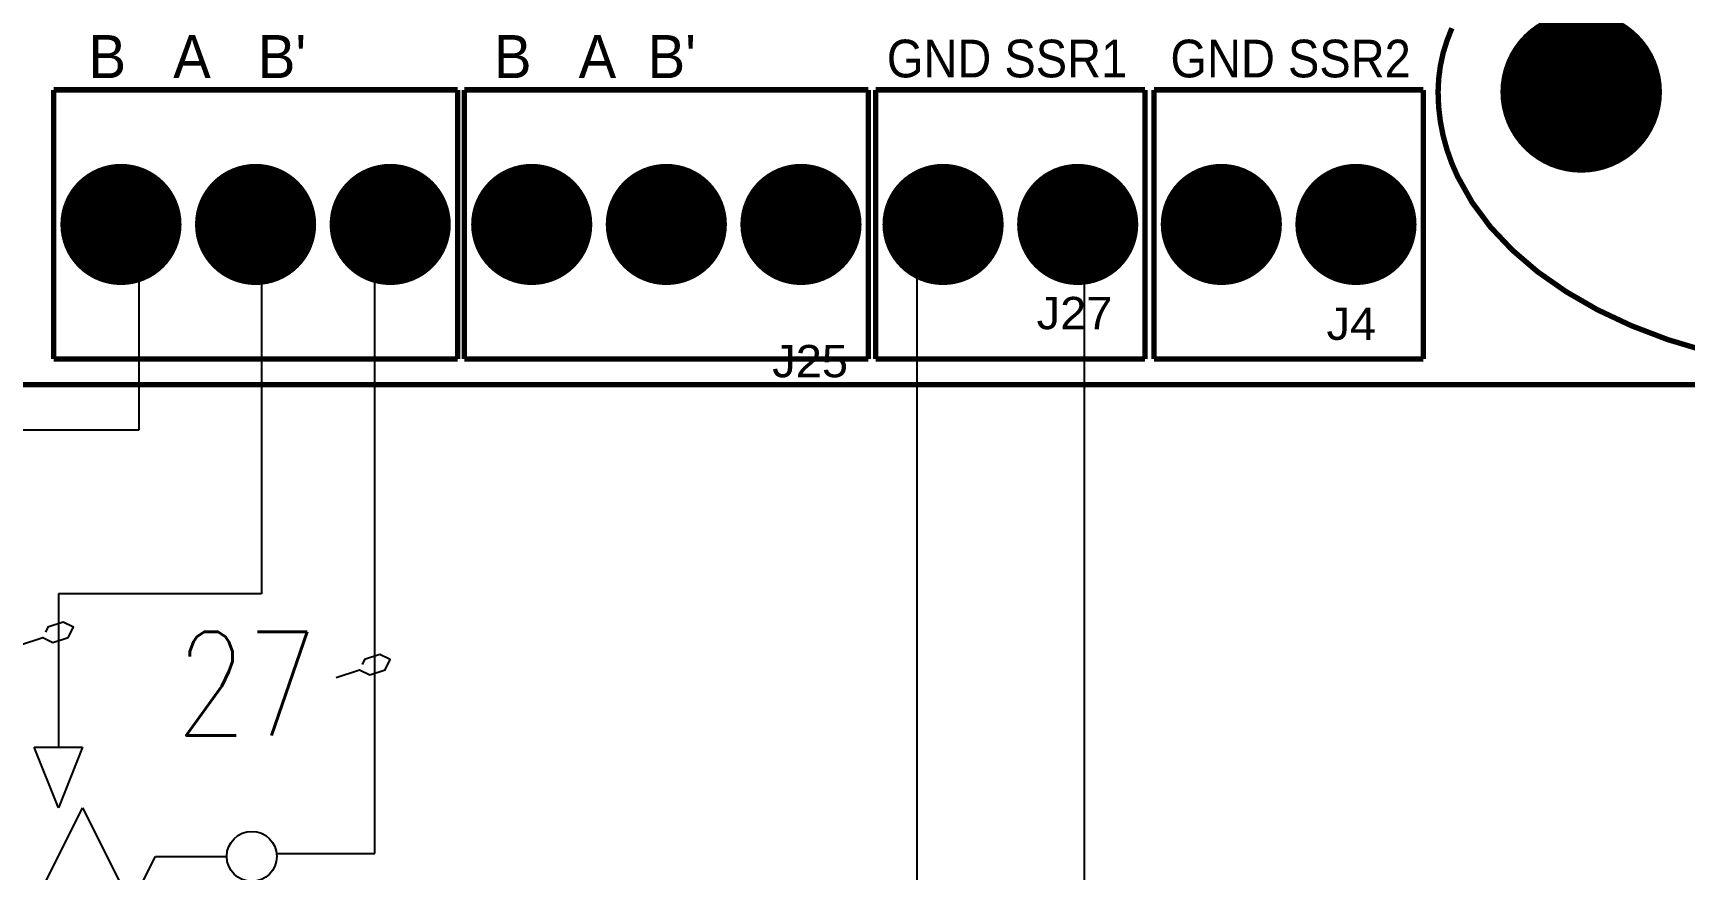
# Model space of a CAD drawing. Header units: inches. Extents: x 18.7 to 39.4, y 4.3 to 20.5.
# Drawn here: x 29.465 to 32.655, y 9.742 to 11.359 of the extents above; entities that cross this region are included whole.
import ezdxf
from ezdxf.enums import TextEntityAlignment as Align

# ---------------------------------------------------------------- set-up
doc = ezdxf.new("R2010")
doc.units = ezdxf.units.IN
doc.header["$MEASUREMENT"] = 0
for name, color, linetype in [('SYMS', 7, 'Continuous'), ('TAGS', 150, 'Continuous'), ('WIRENO', 250, 'Continuous'), ('WIRES', 7, 'Continuous')]:
    doc.layers.add(name, color=color, linetype=linetype)
doc.styles.get("Standard").update_dxf_attribs({"font": 'arial.ttf'})
doc.styles.add('WD', font='romans.shx')

# ---------------------------------------------------------------- blocks, each defined once
blk = doc.blocks.new('EPAD')
at = {"const_width": 0.5}
blk.add_lwpolyline([(-0.25, 0, 1), (0.25, 0, 1)], format="xyb", close=True, dxfattribs=at)
blk = doc.blocks.new('NextionControlV3')
at = {"const_width": 0.008}
for points in [[(40.2003, 9.8764), (45.4208, 9.8764), (45.4208, 14.4197), (40.2003, 14.4197), (40.2003, 9.8764)], [(40.2003, 9.8764), (45.4208, 9.8764), (45.4208, 14.4197), (40.2003, 14.4197), (40.2003, 9.8764)], [(40.2003, 9.8764), (45.4208, 9.8764), (45.4208, 14.4197), (40.2003, 14.4197), (40.2003, 9.8764)], [(42.7917, 10.4062), (42.7845, 10.3879), (42.7787, 10.3693), (42.7746, 10.3503), (42.7721, 10.331), (42.7712, 10.3115), (42.772, 10.2896), (42.7745, 10.2681), (42.7786, 10.2469), (42.7843, 10.2261), (42.7915, 10.2057), (42.8002, 10.1858), (42.8219, 10.1472), (42.8492, 10.1106), (42.8817, 10.0763), (42.9192, 10.0442), (42.9613, 10.0148), (43.0077, 9.988), (43.0581, 9.9643), (43.1123, 9.9436), (43.1699, 9.9263)], [(42.7917, 10.4062), (42.7845, 10.3879), (42.7787, 10.3693), (42.7746, 10.3503), (42.7721, 10.331), (42.7712, 10.3115), (42.772, 10.2896), (42.7745, 10.2681), (42.7786, 10.2469), (42.7843, 10.2261), (42.7915, 10.2057), (42.8002, 10.1858), (42.8219, 10.1472), (42.8492, 10.1106), (42.8817, 10.0763), (42.9192, 10.0442), (42.9613, 10.0148), (43.0077, 9.988), (43.0581, 9.9643), (43.1123, 9.9436), (43.1699, 9.9263)], [(42.7917, 10.4062), (42.7845, 10.3879), (42.7787, 10.3693), (42.7746, 10.3503), (42.7721, 10.331), (42.7712, 10.3115), (42.772, 10.2896), (42.7745, 10.2681), (42.7786, 10.2469), (42.7843, 10.2261), (42.7915, 10.2057), (42.8002, 10.1858), (42.8219, 10.1472), (42.8492, 10.1106), (42.8817, 10.0763), (42.9192, 10.0442), (42.9613, 10.0148), (43.0077, 9.988), (43.0581, 9.9643), (43.1123, 9.9436), (43.1699, 9.9263)], [(40.7145, 10.3146), (40.7145, 9.9146)], [(41.3145, 10.3146), (40.7145, 10.3146)], [(40.7145, 10.3146), (40.7145, 9.9146)], [(41.3145, 10.3146), (40.7145, 10.3146)], [(40.7145, 10.3146), (40.7145, 9.9146)], [(41.3145, 10.3146), (40.7145, 10.3146)], [(41.3145, 10.3146), (41.3145, 9.9146)], [(41.3145, 10.3146), (41.3145, 9.9146)], [(41.3145, 10.3146), (41.3145, 9.9146)], [(41.3247, 10.3146), (41.3247, 9.9146)], [(41.9247, 10.3146), (41.3247, 10.3146)], [(41.3247, 10.3146), (41.3247, 9.9146)], [(41.9247, 10.3146), (41.3247, 10.3146)], [(41.3247, 10.3146), (41.3247, 9.9146)], [(41.9247, 10.3146), (41.3247, 10.3146)], [(41.9247, 10.3146), (41.9247, 9.9146)], [(41.9247, 10.3146), (41.9247, 9.9146)], [(41.9247, 10.3146), (41.9247, 9.9146)], [(41.9358, 9.9146), (41.9358, 10.3146)], [(42.3358, 10.3146), (41.9358, 10.3146)], [(41.9358, 9.9146), (41.9358, 10.3146)], [(42.3358, 10.3146), (41.9358, 10.3146)], [(41.9358, 9.9146), (41.9358, 10.3146)], [(42.3358, 10.3146), (41.9358, 10.3146)], [(42.3358, 9.9146), (42.3358, 10.3146)], [(42.3358, 9.9146), (42.3358, 10.3146)], [(42.3358, 9.9146), (42.3358, 10.3146)], [(42.3492, 9.9146), (42.3492, 10.3146)], [(42.7492, 10.3146), (42.3492, 10.3146)], [(42.3492, 9.9146), (42.3492, 10.3146)], [(42.7492, 10.3146), (42.3492, 10.3146)], [(42.3492, 9.9146), (42.3492, 10.3146)], [(42.7492, 10.3146), (42.3492, 10.3146)], [(42.7492, 9.9146), (42.7492, 10.3146)], [(42.7492, 9.9146), (42.7492, 10.3146)], [(42.7492, 9.9146), (42.7492, 10.3146)], [(40.7145, 9.9146), (41.3145, 9.9146)], [(40.7145, 9.9146), (41.3145, 9.9146)], [(40.7145, 9.9146), (41.3145, 9.9146)], [(41.3247, 9.9146), (41.9247, 9.9146)], [(41.3247, 9.9146), (41.9247, 9.9146)], [(41.3247, 9.9146), (41.9247, 9.9146)], [(42.3358, 9.9146), (41.9358, 9.9146)], [(42.3358, 9.9146), (41.9358, 9.9146)], [(42.3358, 9.9146), (41.9358, 9.9146)], [(42.7492, 9.9146), (42.3492, 9.9146)], [(42.7492, 9.9146), (42.3492, 9.9146)], [(42.7492, 9.9146), (42.3492, 9.9146)]]:
    blk.add_lwpolyline(points, dxfattribs=at)
for p, xscale, yscale in [((42.9838, 10.3115), 0.24, 0.24), ((40.8145, 10.1146), 0.18, 0.18), ((41.0145, 10.1146), 0.18, 0.18), ((41.2145, 10.1146), 0.18, 0.18), ((41.4247, 10.1146), 0.18, 0.18), ((41.6247, 10.1146), 0.18, 0.18), ((41.8247, 10.1146), 0.18, 0.18), ((42.0358, 10.1146), 0.18, 0.18), ((42.2358, 10.1146), 0.18, 0.18), ((42.4492, 10.1146), 0.18, 0.18), ((42.6492, 10.1146), 0.18, 0.18)]:
    blk.add_blockref('EPAD', p, dxfattribs=dict(xscale=xscale, yscale=yscale))
for s, height, width, p in [("B   A   B'", 0.064, 0.9375, (40.7663, 10.332)), ("B   A   B'", 0.064, 0.9375, (40.7663, 10.332)), ("B   A   B'", 0.064, 0.9375, (40.7663, 10.332)), ("B   A  B'", 0.064, 0.9375, (41.3686, 10.332)), ("B   A  B'", 0.064, 0.9375, (41.3686, 10.332)), ("B   A  B'", 0.064, 0.9375, (41.3686, 10.332)), ('GND SSR1', 0.056, 0.892857, (41.9523, 10.3331)), ('GND SSR1', 0.056, 0.892857, (41.9523, 10.3331)), ('GND SSR1', 0.056, 0.892857, (41.9523, 10.3331)), ('GND SSR2', 0.056, 0.892857, (42.3736, 10.3331)), ('GND SSR2', 0.056, 0.892857, (42.3736, 10.3331)), ('GND SSR2', 0.056, 0.892857, (42.3736, 10.3331)), ('J27', 0.048, 1.041667, (42.1749, 9.959)), ('J27', 0.048, 1.041667, (42.1749, 9.959)), ('J27', 0.048, 1.041667, (42.1749, 9.959)), ('J4', 0.048, 1.041667, (42.6055, 9.9432)), ('J4', 0.048, 1.041667, (42.6055, 9.9432)), ('J4', 0.048, 1.041667, (42.6055, 9.9432)), ('J25', 0.048, 1.041667, (41.782, 9.8876)), ('J25', 0.048, 1.041667, (41.782, 9.8876)), ('J25', 0.048, 1.041667, (41.782, 9.8876))]:
    blk.add_text(s, height=height, dxfattribs=dict(width=width)).set_placement(p)
blk = doc.blocks.new('VVR1TZR')
for p, q in [((0, 0.125), (0, 0.2168)), ((0.0625, 0.0938), (0, 0.125)), ((-0.0625, 0.0312), (0.0625, 0.0938)), ((-0.1406, -0.0312), (-0.1406, 0.0312)), ((-0.1406, 0.0312), (-0.0625, 0)), ((0.0625, -0.0312), (-0.0625, 0.0312)), ((-0.0625, 0), (-0.1406, -0.0312)), ((-0.0625, -0.0938), (0.0625, -0.0312)), ((0, -0.125), (-0.0625, -0.0938)), ((0, -0.125), (0, -0.2168))]:
    blk.add_line(p, q)
for centre in [(0, 0.249), (0, -0.249)]:
    blk.add_circle(centre, 0.0322)
at = {"style": 'WD', "width": 0.7}
for tag, p in [('INST', (0.1562, 0.5599)), ('LOC', (0.1562, 0.3903))]:
    blk.add_attdef(tag, text='', height=0.125, dxfattribs=at).set_placement(p, align=Align.TOP_LEFT)
at = {"linetype": 'Continuous', "style": 'WD', "flags": 8}
for tag, p in [('TERM01', (-0.0625, 0.2812)), ('TERM03', (-0.0781, 0.0469))]:
    blk.add_attdef(tag, text='', height=0.125, dxfattribs=at).set_placement(p, align=Align.RIGHT)
at = {"color": 7, "style": 'WD', "flags": 1}
for tag, p in [('X2TERM01', (0, 0.2812)), ('X4TERM01', (-0.0312, 0.25)), ('X1TERM01', (0.0312, 0.25)), ('X4TERM03', (-0.1406, 0)), ('X4TERM02', (-0.0312, -0.25)), ('X1TERM02', (0.0312, -0.25)), ('X8TERM02', (0, -0.2812))]:
    blk.add_attdef(tag, p, '', height=0.0125, dxfattribs=at)
at = {"style": 'WD'}
for tag, p, width in [('RATING1', (0.1562, 0.1091), 0.9), ('TAG1', (0.1531, -0.0472), 0.9), ('DESC1', (0.1562, -0.2034), 0.7), ('DESC2', (0.1562, -0.3597), 0.7)]:
    blk.add_attdef(tag, p, '', height=0.125, dxfattribs=dict(at, width=width))
at = {"style": 'WD', "flags": 9}
blk.add_attdef('FAMILY', text='', height=0.01, dxfattribs=at).set_placement((-0.2191, -0.0659), align=Align.CENTER)
at = {"linetype": 'Continuous', "style": 'WD', "flags": 9}
for tag, p in [('CAT', (-0.2211, -0.0835)), ('MFG', (-0.2211, -0.0986))]:
    blk.add_attdef(tag, text='', height=0.01, dxfattribs=at).set_placement(p, align=Align.MIDDLE)
blk.add_attdef('ASSYCODE', text='', height=0.01, dxfattribs=at).set_placement((-0.2188, -0.125), align=Align.CENTER)
at = {"linetype": 'Continuous', "style": 'WD', "flags": 8}
blk.add_attdef('TERM02', text='', height=0.125, dxfattribs=at).set_placement((-0.0625, -0.2812), align=Align.TOP_RIGHT)
blk = doc.blocks.new('WD_WNV')
at = {"style": 'WD', "flags": 1}
for tag, p in [('W01USER', (-0.0625, 0.0938)), ('W02USER', (-0.0625, 0.0859)), ('W03USER', (-0.0625, 0.0781)), ('W04USER', (-0.0625, 0.0703)), ('W05USER', (-0.0625, 0.0625)), ('W06USER', (-0.0625, 0.0547)), ('W07USER', (-0.0625, 0.0469)), ('W08USER', (-0.0625, 0.0391)), ('W09USER', (-0.0625, 0.0312)), ('W10USER', (-0.0625, 0.0234))]:
    blk.add_attdef(tag, text='', height=0.005, dxfattribs=at).set_placement(p, align=Align.CENTER)
at = {"linetype": 'Continuous', "style": 'WD', "width": 0.8}
blk.add_attdef('WIRENO', text='', height=0.125, dxfattribs=at).set_placement((-0.05, 0), align=Align.MIDDLE_RIGHT)

msp = doc.modelspace()

# ---------------------------------------------------------------- linework, layer by layer
at = {"layer": 'WIRENO'}
for points in [[(29.4385, 10.1765), (29.4839, 10.1916), (29.5035, 10.1818), (29.5329, 10.1916), (29.5428, 10.2113), (29.5231, 10.2211), (29.4937, 10.2113), (29.4888, 10.2015)], [(30.0502, 10.114), (30.0956, 10.1291), (30.1153, 10.1193), (30.1447, 10.1291), (30.1545, 10.1488), (30.1349, 10.1586), (30.1054, 10.1488), (30.1005, 10.1389)]]:
    msp.add_lwpolyline(points, dxfattribs=at)
at = {"layer": 'WIRES'}
for p, q in [((29.9061, 11.03), (29.9061, 10.2755)), ((31.4954, 7.7118), (31.4954, 11.0237)), ((29.6696, 10.5923), (29.6696, 10.9897)), ((30.1252, 9.7744), (30.1252, 10.9897)), ((31.1717, 10.9216), (31.1717, 7.7618)), ((28.793, 10.5923), (29.6696, 10.5923)), ((29.9061, 10.2755), (29.5139, 10.2755)), ((29.5139, 10.2755), (29.5139, 10.1275)), ((29.5139, 10.1275), (29.5139, 9.9796)), ((29.9358, 9.7744), (30.1252, 9.7744))]:
    msp.add_line(p, q, dxfattribs=at)

# ---------------------------------------------------------------- block references
at = {"xscale": 1.3, "yscale": 1.3, "zscale": 1.3}
msp.add_blockref('NextionControlV3', (-23.4241, -2.16), dxfattribs=at)
at = {"layer": 'SYMS'}
ref = msp.add_blockref('VVR1TZR', (29.5139, 9.7686), dxfattribs=dict(at, xscale=1.5, yscale=1.5, zscale=1.5, rotation=270))
ref.add_attrib('TAG1', 'PT100', (29.1355, 9.404), dxfattribs={"layer": 'TAGS', "color": 250, "height": 0.1875, "style": 'WD', "width": 0.9})
at = {"layer": 'WIRENO'}
ref = msp.add_blockref('WD_WNV', (30.1252, 10.139), dxfattribs=at)
ref.add_attrib('WIRENO', '27', dxfattribs={"linetype": 'Continuous', "height": 0.2, "style": 'WD', "width": 0.8}).set_placement((30.0147, 10.1021), align=Align.MIDDLE_RIGHT)

doc.saveas('drawing.dxf')
